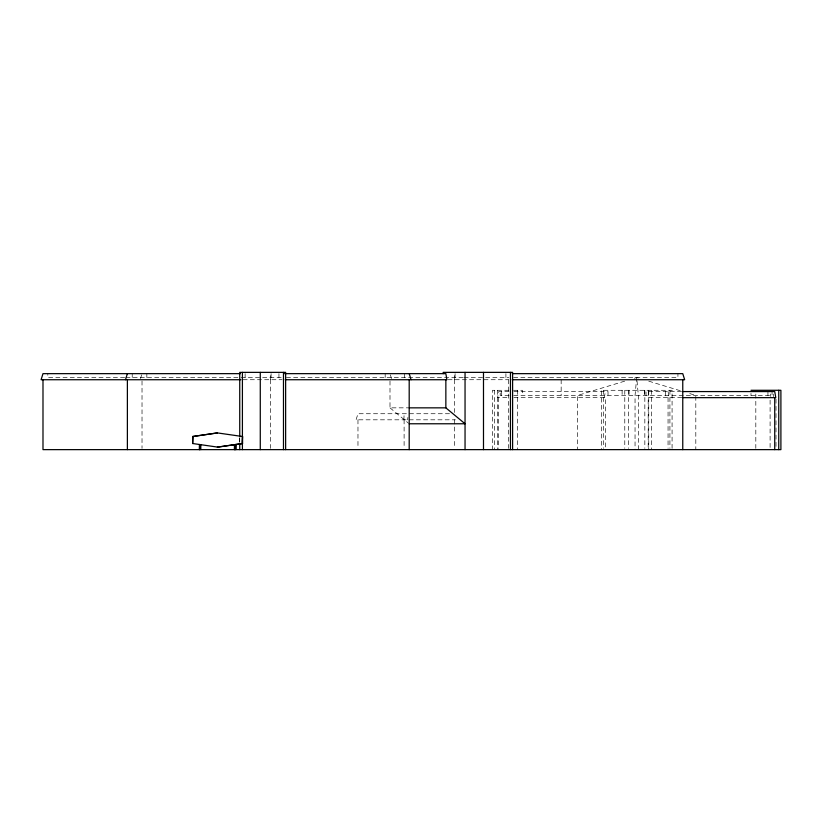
<?xml version="1.0" encoding="UTF-8"?>
<svg xmlns="http://www.w3.org/2000/svg" width="822" height="822" viewBox="0 0 822 822"><rect width="100%" height="100%" fill="white"/><g stroke="black" fill="none" stroke-linecap="round" stroke-linejoin="round"><path stroke-width="0.62" stroke-dasharray="4.11 3.08" d="M270.356 379.733L270.561 373.65M403.9 419.816L404.105 413.733M454.361 379.733L454.556 373.65M407.589 419.816L407.918 417.391M604.304 397.653L605.352 391.57M140.511 378.521L141.641 374.863M624.638 381.172L577.589 395.433L577.589 449.634M634.286 378.243L636.701 377.514L639.115 378.243M124.636 377.514L47.82 377.514L47.82 373.65M125.91 377.514L238.699 377.514M241.103 377.514L281.504 377.514M286.416 377.514L463.238 377.514M464.05 377.514L508.869 377.514M513.616 377.514L677.934 377.514L677.934 373.65M243.086 379.733L282.059 379.733M447.969 379.733L508.499 379.733M508.849 390.286L492.512 390.286L492.512 449.634M513.586 390.286L522.422 390.286L522.422 395.433M508.972 391.57L498.677 391.57L497.629 397.653L509.065 397.653M513.914 391.57L608.023 391.57L608.023 395.433M681.561 391.57L646.041 391.57L646.041 395.433M509.095 395.433L500.208 395.433L500.208 390.286M513.75 395.433L772.053 395.433L772.053 391.57M513.914 397.653L605.352 397.653L605.352 448.37M681.808 397.653L648.198 397.653L648.198 448.37M389.998 381.007L389.998 407.846L407.774 407.846M449.511 413.733L357.971 413.733L356.08 419.816L455.398 419.816M648.764 381.172L681.335 391.046M689.781 393.604L695.813 395.433L695.813 449.634M389.998 407.846L408.226 422.981M390.378 374.863L391.508 378.521M668.06 391.57L669.108 397.653M770.44 394.005L770.769 396.44M648.198 391.57L649.041 397.653M776.009 399.122L776.009 448.37M773.327 394.077L773.327 396.605M770.101 400.191L770.101 448.37M767.943 391.57L767.943 395.433M755.819 394.077L755.819 448.37M750.989 393.378L750.989 395.433M672.077 448.37L672.077 390.286L601.334 390.286L601.334 449.634M669.92 390.286L669.92 448.37M668.06 397.653L668.06 448.37M665.388 391.57L665.388 395.433M651.435 390.286L651.435 449.634M648.753 390.286L648.753 449.634M644.838 390.286L644.838 448.37M644.314 390.286L644.314 395.433M638.355 449.634L638.355 395.433L636.701 377.514L635.046 395.433L635.046 449.634M629.087 390.286L629.087 395.433M628.563 390.286L628.563 448.37M624.782 390.286L624.782 448.37M622.11 390.286L622.11 395.433M603.492 390.286L603.492 448.37M561.159 379.733L561.159 395.433M517.593 390.286L517.593 449.634M508.592 379.733L508.592 448.37M505.91 373.65L505.91 377.514M501.348 391.57L501.348 395.433M498.677 397.653L498.677 448.37M497.536 390.286L497.536 449.634M494.659 390.286L494.659 449.634M455.08 373.65L455.08 377.514M454.556 379.733L454.556 412.48M454.556 419.816L454.556 448.391M404.362 373.65L404.362 377.514M404.105 419.816L404.105 448.391M385.169 373.65L385.169 377.514M357.971 419.816L357.971 448.391M278.946 373.65L278.946 377.514M271.085 373.65L271.085 377.514M270.561 379.733L270.561 448.37M245.12 373.65L245.12 377.514M239.736 438.239L239.736 442.041M239.336 438.198L239.336 442.01M146.85 373.65L146.85 377.514M142.021 381.007L142.021 448.37M132.208 373.65L132.208 377.514"/><path stroke-width="1.23" d="M125.489 379.733L127.379 373.65M242.552 443.52L217.429 447.137L242.552 443.52L242.552 436.513L217.429 432.917L192.677 436.513L192.677 443.52L217.799 447.137M192.677 436.513L217.429 432.917M240.394 373.65L42.991 373.65L41.1 379.733L240.846 379.733M284.618 373.65L445.853 373.65L446.901 379.733L285.234 379.733M512.25 373.65L682.763 373.65L684.654 379.733L512.188 379.733M750.989 390.286L780.9 390.286L780.9 449.634L42.991 449.634L42.991 379.733M682.846 391.57L774.735 391.57L775.783 397.653L683.072 397.653M409.037 407.846L445.853 407.846L465.047 423.772L409.192 423.772M242.552 436.513L242.182 443.52M192.677 443.52L193.047 436.513M200.804 444.671L200.804 449.634M409.192 373.65L411.072 379.733M778.742 390.286L778.742 449.634M774.735 397.653L774.735 449.634M682.763 379.733L682.763 449.634M512.599 449.634L512.599 372.366L443.181 372.366L443.181 373.65M510.452 372.366L510.452 449.634M483.49 372.366L483.49 449.634M465.047 372.366L465.047 449.634M445.853 379.733L445.853 407.846M409.192 379.733L409.192 449.634M285.635 449.634L285.635 372.366L239.736 372.366L239.736 436.965M283.477 372.366L283.477 449.634M260.276 372.366L260.276 449.634M242.408 372.366L242.408 449.634M239.736 443.305L239.736 449.634M235.832 449.634L235.832 444.486L235.688 449.634M234.558 449.634L234.558 444.671L234.424 449.634M199.53 449.634L199.53 444.486L199.397 449.634M127.379 379.733L127.379 449.634"/></g></svg>
